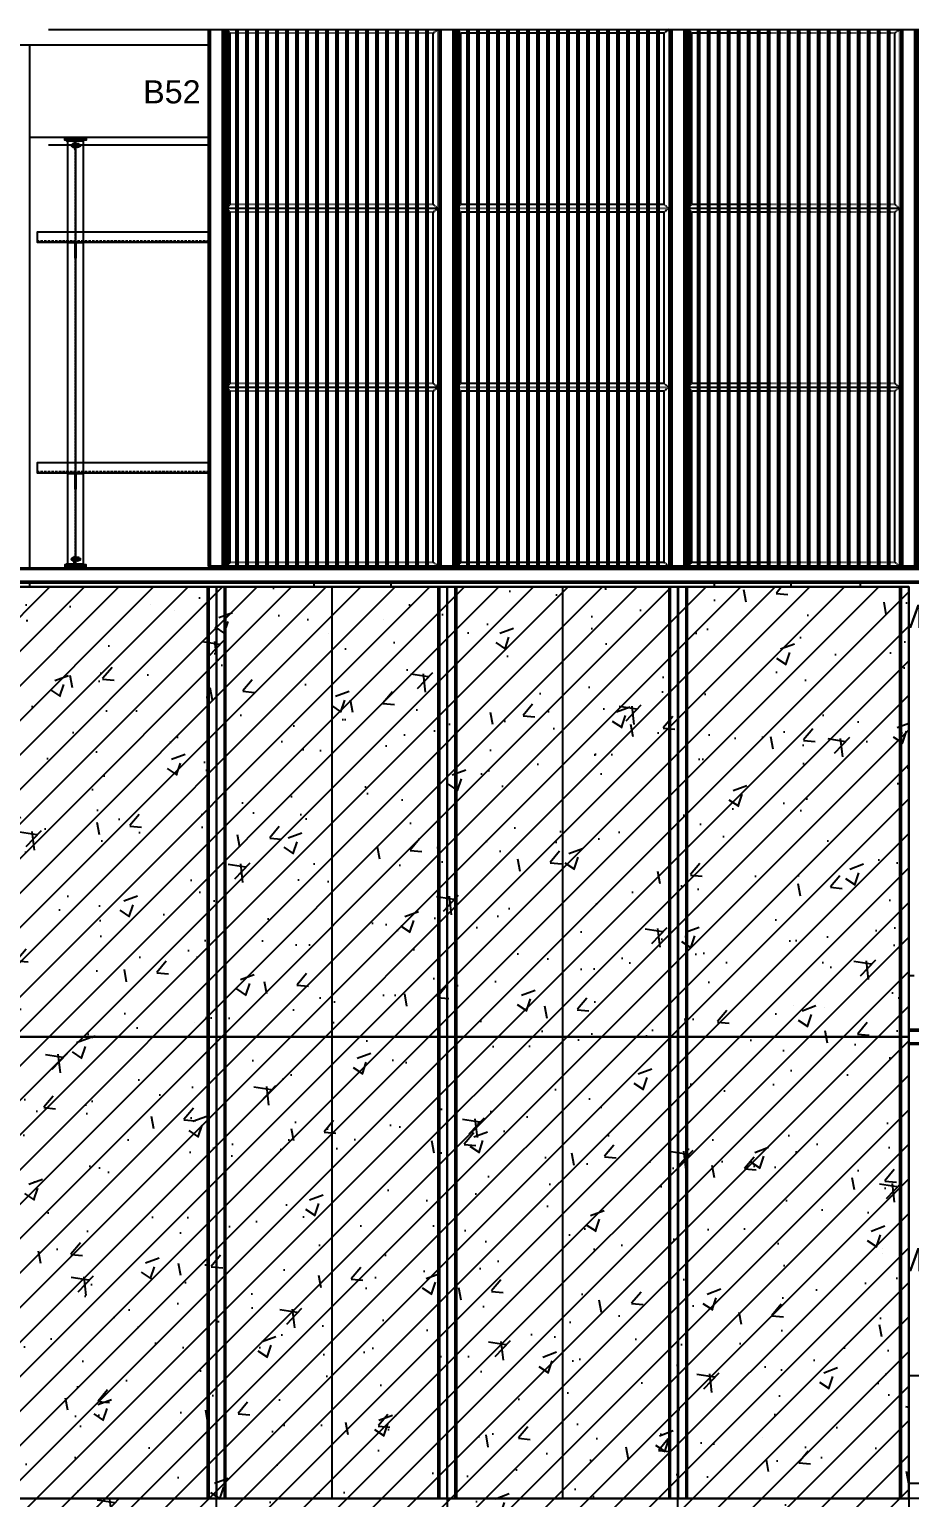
# Model space of a CAD drawing. Header units: millimetres. Extents: x -4391136 to -1798569, y -886572 to -291056.
# Drawn here: x -2124310 to -2118589, y -390535 to -380990 of the extents above; entities that cross this region are included whole.
import ezdxf
from ezdxf.enums import TextEntityAlignment as Align

# ---------------------------------------------------------------- set-up
doc = ezdxf.new("R2010")
doc.units = ezdxf.units.MM
doc.set_wipeout_variables(frame=1)
for name, pattern in [('ACM_Grid2', [9, 6, -1, 1, -1]), ('HIDDEN', [0.375, 0.25, -0.125]), ('HIDDEN2', [4.7625, 3.175, -1.5875]), ('TA_GL_005.00000', [13.75, 5, -1.25, 1.25, -1.25, 5]), ('TA_HL_001.00000', [6.5, 3.55, -2.95]), ('Xref-LOUVER-E1-E4$0$HIDDEN2', [4.7625, 3.175, -1.5875])]:
    doc.linetypes.add(name, pattern=pattern)
for name, color, linetype in [('000 - 0_SYM_DWG_GRIDLINE_MAIN_COLOR_251', 7, 'Continuous'), ('000 - CONCRETE_COL_HATCH_', 7, 'Continuous'), ('000 - CONCRETE_PRECAST_MAIN_COLOR_1', 7, 'Continuous'), ('000 - CONCRETE_PRECAST_WIPEOUT_', 7, 'Continuous'), ('010 - ASPG_EXTR_MAIN_COLOR_2', 7, 'Continuous'), ('010 - ASPG_EXTR_WIPEOUT_', 7, 'Continuous'), ('010 - ASPG_FRAMING_MAIN_COLOR_1', 7, 'Continuous'), ('010 - ASPG_FRAMING_MAIN_COLOR_2', 7, 'Continuous'), ('010 - ASPG_FRAMING_SUB_COLOR_2', 7, 'Continuous'), ('010 - ASPG_FRAMING_WIPEOUT_', 7, 'Continuous'), ('_[-125x65x6x8', 7, 'Continuous'), ('_PLATE-SC', 7, 'Continuous'), ('_PP-Dim', 7, 'Continuous'), ('_SC -100x100x6x8', 7, 'Continuous'), ('_SC-D1', 7, 'Continuous'), ('G-ANNO-HATCH-G251', 7, 'Continuous'), ('Xref-E1-E4$0$E2_Ent2-CRD$0$_Beam', 7, 'Continuous'), ('Xref-E1-E4$0$E2_Ent2-CRD$0$_Col', 7, 'Continuous'), ('Xref-E1-E4$0$E2_Ent2-CRD$0$_PPBS3', 7, 'Continuous'), ('Xref-LOUVER-E1-E4$0$_PRECAST', 7, 'Xref-LOUVER-E1-E4$0$HIDDEN2')]:
    doc.layers.add(name, color=color, linetype=linetype)
doc.layers.add('ACM_Line_Grid Line _Existing__Lw2_', color=7, linetype='ACM_Grid2', lineweight=9)
doc.styles.add('TA', font='', dxfattribs={"height": 4.5})
doc.styles.add('Xref-E1-E4$0$E2_Ent2-CRD$0$Arial', font='arial.ttf', dxfattribs={"height": 300})
doc.styles.get('TA').set_extended_font_data('Cordia New')

# ---------------------------------------------------------------- blocks, each defined once
blk = doc.blocks.new('_PL-01')
at = {"layer": 'G-ANNO-HATCH-G251'}
h = blk.add_hatch(dxfattribs=at)
h.set_pattern_fill('AR-CONC', scale=0.05)
h.set_pattern_definition([(50, (-178564.836, -85577.109), (9.10923345, -0.79695428), [0.9525, -10.4775]), (355, (-178564.836, -85577.109), (-1.76217107, 9.55284226), [0.762, -8.3820292]), (100.4514447, (-178564.077, -85577.176), (7.34706235, 8.7558876), [0.80950044, -8.90451223]), (46.1842, (-178564.836, -85574.569), (13.55395204, -2.1021164), [1.42875, -15.71625]), (96.6355576, (-178563.706, -85574.744), (11.8702067, 12.3713062), [1.2142512, -13.3567804]), (351.184151, (-178564.836, -85574.57), (11.8702067, 12.3713062), [1.1429984, -12.5729866]), (21, (-178563.566, -85575.204), (7.58071956, -5.1132599), [0.9525, -10.4775]), (326, (-178563.566, -85575.204), (3.0901014, 9.2093983), [0.762, -8.382]), (71.451445, (-178562.934, -85575.63), (10.67082096, 4.09613844), [0.80950044, -8.9044969]), (37.5, (-178564.8358, -85577.1093), (0.15443016, 4.227751944), [0, -8.2804, 0, -8.509, 0, -8.41375]), (7.5, (-178564.836, -85577.1093), (3.34098313, 5.00902874), [0, -4.8514, 0, -8.0899, 0, -3.20675]), (327.5, (-178567.668, -85577.1093), (6.77952976, -0.2864372), [0, -3.175, 0, -9.906, 0, -13.1445]), (317.5, (-178568.938, -85577.1093), (7.40645907, 1.27132455), [0, -4.1275, 0, -6.5786, 0, -9.3345])])
h.paths.add_polyline_path([(70, 0), (-70, 0), (-70, -10), (70, -10)])
h = blk.add_hatch(dxfattribs=at)
h.set_pattern_fill('ANSI32', scale=0.5, angle=90)
h.set_pattern_definition([(135, (-178371.5467, -85577.1093), (-3.36759605, -3.36759605), []), (135, (-178371.5467, -85574.8643), (-3.36759605, -3.36759605), [])])
h.paths.add_polyline_path([(70, -10), (-70, -10), (-70, -20), (70, -20)])
at = {"color": 7}
for points in [[(-70, 0), (70, 0), (70, -10), (-70, -10)], [(-70, -10), (70, -10), (70, -20), (-70, -20)]]:
    blk.add_lwpolyline(points, close=True, dxfattribs=at)
at = {"layer": 'ACM_Line_Grid Line _Existing__Lw2_', "color": 7, "lineweight": 20}
blk.add_line((0, 0), (0, -20), dxfattribs=at)
blk = doc.blocks.new('*U1299')
at = {"color": 7}
for p, q in [((-3, 2760.5), (-63, 2760.5)), ((-57.9, 2755.5), (-50, 2755.5)), ((-50, 5.5), (-50, 2755.5)), ((-50, 2755.5), (50, 2755.5)), ((-24.8, 2732.1), (-24.8, 2718.8)), ((-24.8, 2732.1), (-23.6, 2730.8)), ((-24.8, 2718.8), (-23.6, 2720.1)), ((-22.4, 2732.1), (-23.6, 2730.8)), ((-23.6, 2730.8), (-23.6, 2720.1)), ((-23.6, 2720.1), (-22.4, 2718.8)), ((-22.4, 2732.1), (-21.2, 2730.8)), ((-22.4, 2732.1), (-22.4, 2718.8)), ((-22.4, 2718.8), (-21.2, 2720.1)), ((-20, 2732.1), (-21.2, 2730.8)), ((-21.2, 2730.8), (-21.2, 2720.1)), ((-21.2, 2720.1), (-20, 2718.8)), ((-20, 2732.1), (-18.8, 2730.8)), ((-20, 2732.1), (-20, 2718.8)), ((-20, 2718.8), (-18.8, 2720.2)), ((-17.6, 2736.3), (-18.8, 2735.5)), ((-18.8, 2735.5), (-18.8, 2715.5)), ((-17.6, 2714.7), (-18.8, 2715.5)), ((-17.6, 2736.3), (-11, 2736.3)), ((-17.6, 2729.1), (-11, 2729.1)), ((-17.6, 2721.9), (-11, 2721.9)), ((-17.6, 2714.7), (-11, 2714.7)), ((-11, 2736.3), (-9.8, 2735.5)), ((-11, 2714.7), (-9.8, 2715.5)), ((-9.8, 2739), (-9.8, 2712)), ((-9.8, 2739), (-8, 2739)), ((-9.8, 2712), (-8, 2712)), ((-8, 2739), (-8, 2712)), ((-3, 2755.5), (-3, 2760.5)), ((4, 2712), (4, 2739)), ((5.8, 2739), (4, 2739)), ((5.8, 2712), (4, 2712)), ((5.8, 2712), (5.8, 2739)), ((7, 2736.3), (5.8, 2735.5)), ((7, 2714.7), (5.8, 2715.5)), ((13.6, 2736.3), (7, 2736.3)), ((13.6, 2729.1), (7, 2729.1)), ((13.6, 2721.9), (7, 2721.9)), ((13.6, 2714.7), (7, 2714.7)), ((13.6, 2736.3), (14.8, 2735.5)), ((13.6, 2714.7), (14.8, 2715.5)), ((14.8, 2715.5), (14.8, 2735.5)), ((22.6, 2736.3), (16, 2736.3)), ((22.6, 2729.1), (16, 2729.1)), ((22.6, 2721.9), (16, 2721.9)), ((22.6, 2714.7), (16, 2714.7)), ((22.6, 2736.3), (23.8, 2735.5)), ((22.6, 2714.7), (23.8, 2715.5)), ((23.8, 2715.5), (23.8, 2735.5)), ((25, 2732.1), (23.8, 2730.8)), ((25, 2718.8), (23.8, 2720.2)), ((26.2, 2730.8), (25, 2732.1)), ((25, 2718.8), (25, 2732.1)), ((25, 2718.8), (26.2, 2720.2)), ((27.4, 2732.1), (26.2, 2730.8)), ((26.2, 2720.2), (26.2, 2730.8)), ((27.4, 2718.8), (26.2, 2720.2)), ((28.6, 2730.8), (27.4, 2732.1)), ((27.4, 2718.8), (27.4, 2732.1)), ((27.4, 2718.8), (28.6, 2720.2)), ((29.8, 2732.1), (28.6, 2730.8)), ((28.6, 2730.8), (28.6, 2720.2)), ((29.8, 2718.8), (28.6, 2720.2)), ((29.8, 2718.8), (29.8, 2732.1)), ((50, 2755.5), (50, 5.5)), ((-3, 0.5), (-63, 0.5)), ((-57.9, 5.5), (-50, 5.5)), ((-50, 5.5), (50, 5.5)), ((-24.8, 28.8), (-24.8, 42.1)), ((-24.8, 42.1), (-23.6, 40.8)), ((-24.8, 28.8), (-23.6, 30.2)), ((-23.6, 40.8), (-22.4, 42.1)), ((-23.6, 30.2), (-23.6, 40.8)), ((-22.4, 28.8), (-23.6, 30.2)), ((-22.4, 42.1), (-21.2, 40.8)), ((-22.4, 28.8), (-22.4, 42.1)), ((-22.4, 28.8), (-21.2, 30.2)), ((-21.2, 40.8), (-20, 42.1)), ((-21.2, 30.2), (-21.2, 40.8)), ((-20, 28.8), (-21.2, 30.2)), ((-20, 42.1), (-18.8, 40.8)), ((-20, 28.8), (-20, 42.1)), ((-20, 28.8), (-18.8, 30.2)), ((-17.6, 46.3), (-18.8, 45.5)), ((-18.8, 25.5), (-18.8, 45.5)), ((-17.6, 24.7), (-18.8, 25.5)), ((-17.6, 46.3), (-11, 46.3)), ((-17.6, 39.1), (-11, 39.1)), ((-17.6, 31.9), (-11, 31.9)), ((-17.6, 24.7), (-11, 24.7)), ((-11, 46.3), (-9.8, 45.5)), ((-11, 24.7), (-9.8, 25.5)), ((-9.8, 22), (-9.8, 49)), ((-9.8, 49), (-8, 49)), ((-9.8, 22), (-8, 22)), ((-8, 22), (-8, 49)), ((-3, 5.5), (-3, 0.5)), ((4, 49), (4, 22)), ((5.8, 49), (4, 49)), ((5.8, 22), (4, 22)), ((5.8, 49), (5.8, 22)), ((7, 46.3), (5.8, 45.5)), ((7, 24.7), (5.8, 25.5)), ((13.6, 46.3), (7, 46.3)), ((13.6, 39.1), (7, 39.1)), ((13.6, 31.9), (7, 31.9)), ((13.6, 24.7), (7, 24.7)), ((13.6, 46.3), (14.8, 45.5)), ((13.6, 24.7), (14.8, 25.5)), ((14.8, 45.5), (14.8, 25.5)), ((22.6, 46.3), (16, 46.3)), ((22.6, 39.1), (16, 39.1)), ((22.6, 31.9), (16, 31.9)), ((22.6, 24.7), (16, 24.7)), ((22.6, 46.3), (23.8, 45.5)), ((22.6, 24.7), (23.8, 25.5)), ((23.8, 45.5), (23.8, 25.5)), ((25, 42.1), (23.8, 40.8)), ((25, 28.8), (23.8, 30.2)), ((25, 42.1), (26.2, 40.8)), ((25, 42.1), (25, 28.8)), ((26.2, 30.1), (25, 28.8)), ((27.4, 42.1), (26.2, 40.8)), ((26.2, 40.8), (26.2, 30.1)), ((27.4, 28.8), (26.2, 30.1)), ((27.4, 42.1), (28.6, 40.8)), ((27.4, 42.1), (27.4, 28.8)), ((28.6, 30.1), (27.4, 28.8)), ((29.8, 42.1), (28.6, 40.8)), ((28.6, 30.1), (28.6, 40.8)), ((29.8, 28.8), (28.6, 30.1)), ((29.8, 42.1), (29.8, 28.8))]:
    blk.add_line(p, q, dxfattribs=at)
at = {"color": 7, "linetype": 'HIDDEN'}
for p, q in [((-8, 2750.5), (-8, 2705.6)), ((-3, 2755.5), (-3, 5.5)), ((3, 5.5), (3, 2755.5)), ((-8, 10.5), (-8, 55.3))]:
    blk.add_line(p, q, dxfattribs=at)
at = {"color": 7}
for points in [[(-17.6, 2736.3, 0.325), (-17.6, 2729.1, 0.325), (-17.6, 2721.9, 0.325), (-17.6, 2714.7, 0.325)], [(-11, 2736.3, -0.325), (-11, 2729.1, -0.325), (-11, 2721.9, -0.325), (-11, 2714.7, -0.325)], [(7, 2714.7, -0.325), (7, 2721.9, -0.325), (7, 2729.1, -0.325), (7, 2736.3, -0.325)], [(13.6, 2714.7, 0.325), (13.6, 2721.9, 0.325), (13.6, 2729.1, 0.325), (13.6, 2736.3, 0.325)], [(22.6, 2714.7, 0.325), (22.6, 2721.9, 0.325), (22.6, 2729.1, 0.325), (22.6, 2736.3, 0.325)], [(-17.6, 24.7, -0.325), (-17.6, 31.9, -0.325), (-17.6, 39.1, -0.325), (-17.6, 46.3, -0.325)], [(-11, 24.7, 0.325), (-11, 31.9, 0.325), (-11, 39.1, 0.325), (-11, 46.3, 0.325)], [(7, 46.3, 0.325), (7, 39.1, 0.325), (7, 31.9, 0.325), (7, 24.7, 0.325)], [(13.6, 46.3, -0.325), (13.6, 39.1, -0.325), (13.6, 31.9, -0.325), (13.6, 24.7, -0.325)], [(22.6, 46.3, -0.325), (22.6, 39.1, -0.325), (22.6, 31.9, -0.325), (22.6, 24.7, -0.325)]]:
    blk.add_lwpolyline(points, format="xyb", dxfattribs=at)
for points in [[(16, 2736.3, 0.325), (16, 2729.1, 0.325), (16, 2721.9, 0.325), (16, 2714.7), (14.8, 2715.5), (14.8, 2735.5)], [(16, 24.7, -0.325), (16, 31.9, -0.325), (16, 39.1, -0.325), (16, 46.3), (14.8, 45.5), (14.8, 25.5)]]:
    blk.add_lwpolyline(points, format="xyb", close=True, dxfattribs=at)
for centre, radius, start, end in [((-57.2, 2761.4), 5.91, 188.47924, 263.15021), ((-18.3, 2725.5), 9.29, 134.32225, 225.67775), ((71.5, 2721.4), 47.7, 178.49035, 181.50965), ((23.3, 2725.5), 9.29, 314.32225, 45.67775), ((-57.2, -0.4), 5.91, 96.84979, 171.52076), ((-18.3, 35.5), 9.29, 134.32225, 225.67775), ((71.5, 39.5), 47.7, 178.49035, 181.50965), ((23.3, 35.5), 9.29, 314.32225, 45.67775)]:
    blk.add_arc(centre, radius, start, end, dxfattribs=at)
at = {"color": 7, "linetype": 'HIDDEN'}
for centre, radius, start, end in [((-13, 2750.5), 5, 0, 90), ((-2.1, 2706.3), 5.91, 186.84979, 261.52076), ((-13, 10.5), 5, 270, 0), ((-2.1, 54.6), 5.91, 98.47924, 173.15021)]:
    blk.add_arc(centre, radius, start, end, dxfattribs=at)
at = {"layer": 'Defpoints', "color": 7}
blk.add_line((0, 2760.5), (0, 0.5), dxfattribs=at)
blk = doc.blocks.new('*U1305')
at = {"color": 7, "linetype": 'HIDDEN2', "ltscale": 0.5}
blk.add_line((425.7, -26.5), (-1324.3, -26.5), dxfattribs=at)
at = {"color": 7}
blk.add_lwpolyline([(425.7, 32.5), (-1324.3, 32.5), (-1324.3, -32.5), (425.7, -32.5)], close=True, dxfattribs=at)
blk = doc.blocks.new('*U1306')
at = {"color": 7, "linetype": 'HIDDEN2', "ltscale": 0.5}
blk.add_line((-774.3, -26.5), (-7744.3, -26.5), dxfattribs=at)
at = {"color": 7}
blk.add_lwpolyline([(-774.3, 32.5), (-7744.3, 32.5), (-7744.3, -32.5), (-774.3, -32.5)], close=True, dxfattribs=at)
blk = doc.blocks.new('_SC-D1')
at = {"color": 7}
blk.add_line((3, -36), (-3, -36), dxfattribs=at)
for points in [[(-50, 0), (50, 0), (50, -6), (-50, -6)], [(-3, -6), (3, -6), (3, -106), (-3, -106)]]:
    blk.add_lwpolyline(points, close=True, dxfattribs=at)
blk = doc.blocks.new('W-1-PP17-ENT2_REV00_20260527-020919_ELEVATION_2_ST')
at = {"layer": 'Xref-E1-E4$0$E2_Ent2-CRD$0$_Beam', "color": 7}
for p, q in [((-10750, 114740), (-10150, 114740)), ((-10150, 114740), (-8300, 114740)), ((-10150, 114740), (-8300, 114740)), ((-8300, 114740), (-7800, 114740)), ((-7800, 114740), (-730, 114740)), ((-10150, 114140), (-8300, 114140)), ((-7800, 114140), (-730, 114140)), ((-10150, 111340), (-8300, 111340)), ((-7800, 111340), (-5700, 111340)), ((-5200, 111340), (-4750, 111340)), ((-10150, 110740), (-8300, 110740)), ((-7800, 110640), (-5700, 110640)), ((-5200, 110640), (-4750, 110640))]:
    blk.add_line(p, q, dxfattribs=at)
at = {"layer": 'Xref-E1-E4$0$E2_Ent2-CRD$0$_Beam', "color": 7, "lineweight": -3}
for p, q in [((-7800, 114740), (-742.7, 114740)), ((-10150, 108690), (-8300, 108690)), ((-10150, 108090), (-8300, 108090)), ((-10150, 106090), (-8300, 106090)), ((-7800, 106090), (-5700, 106090)), ((-5200, 106090), (470, 106090))]:
    blk.add_line(p, q, dxfattribs=at)
for points in [[(-7800, 108690), (-5700, 108690)], [(-5700, 108090), (-7800, 108090), (-7800, 108690)], [(-5200, 108690), (-4750, 108690)], [(-4750, 108090), (-5200, 108090)]]:
    blk.add_lwpolyline(points, dxfattribs=at)
at = {"layer": 'Xref-E1-E4$0$E2_Ent2-CRD$0$_Col', "color": 7}
for points in [[(-10150, 114740), (-10150, 102190), (-10750, 102190), (-10750, 114740)], [(-7800, 114740), (-7800, 102190), (-8300, 102190), (-8300, 114740)]]:
    blk.add_lwpolyline(points, dxfattribs=at)
for points in [[(-5700, 102190), (-5200, 102190), (-5200, 111340), (-5700, 111340)], [(-4750, 106090), (-4150, 106090), (-4150, 111340), (-4750, 111340)]]:
    blk.add_lwpolyline(points, close=True, dxfattribs=at)
at = {"layer": 'Xref-E1-E4$0$E2_Ent2-CRD$0$_PPBS3', "color": 7, "lineweight": -3}
for p, q in [((-10150, 105390), (-8300, 105390)), ((-7800, 105390), (-5700, 105390)), ((-5200, 105390), (470, 105390))]:
    blk.add_line(p, q, dxfattribs=at)
at = {"layer": 'Xref-LOUVER-E1-E4$0$_PRECAST', "color": 7}
for p, q in [((-8935, 111215), (-8935, 102290)), ((-7435, 111215), (-7435, 102290)), ((-4435, 111215), (-4435, 102290)), ((-4435, 108290), (-10435, 108290))]:
    blk.add_line(p, q, dxfattribs=at)
for points in [[(-10435, 111215), (-4435, 111215)], [(1169, 102290), (-5935, 102290), (-5935, 111215)]]:
    blk.add_lwpolyline(points, dxfattribs=at)
at = {"layer": '_[-125x65x6x8', "color": 7}
for name, p in [('*U1305', (-8775.7, 113490)), ('*U1306', (-5.7, 113490)), ('*U1305', (-8775.7, 111990)), ('*U1306', (-5.7, 111990))]:
    blk.add_blockref(name, p, dxfattribs=at)
at = {"layer": '_PLATE-SC', "color": 7}
for p in [(-9850, 114140), (-8600, 114140), (-7500, 114140), (-5300, 114140)]:
    blk.add_blockref('_PL-01', p, dxfattribs=at)
at = {"layer": '_PLATE-SC', "color": 7, "xscale": -1, "rotation": 180}
for p in [(-9850, 111340), (-8600, 111340), (-7500, 111340), (-5300, 111340)]:
    blk.add_blockref('_PL-01', p, dxfattribs=at)
at = {"layer": '_SC -100x100x6x8', "color": 7}
for p in [(-9850, 111359.5), (-8600, 111359.5), (-7500, 111359.5), (-5300, 111359.5)]:
    blk.add_blockref('*U1299', p, dxfattribs=at)
at = {"layer": '_SC-D1', "color": 7}
for p in [(-9850, 113457.5), (-8600, 113457.5), (-7500, 113457.5), (-5300, 113457.5), (-9850, 111957.5), (-8600, 111957.5), (-7500, 111957.5), (-5300, 111957.5)]:
    blk.add_blockref('_SC-D1', p, dxfattribs=at)
at = {"layer": 'Defpoints', "color": 7, "lineweight": -3, "style": 'Xref-E1-E4$0$E2_Ent2-CRD$0$Arial'}
for s, p in [('B52', (-9223.9, 114433.9)), ('B52', (-9223.9, 111022.2)), ('C52', (-8031.4, 110974.8)), ('B53', (-6809.7, 111022.2)), ('C52', (-5442.8, 110974.8)), ('PPMS2', (-4436.5, 111024.1)), ('3B19', (-9246.6, 108435.7)), ('3B19', (-6867.6, 108435.7)), ('3B20', (-4955.6, 108435.7)), ('PPMS2', (-4436.5, 106841.9)), ('2B27', (-9273.4, 105746.1)), ('C52', (-8031.4, 105741.1)), ('2B27', (-6830.8, 105746.1)), ('C52', (-5442.8, 105741.1))]:
    blk.add_text(s, height=150, dxfattribs=at).set_placement(p, align=Align.MIDDLE_CENTER)
blk = doc.blocks.new('*U2335')
at = {"layer": '000 - 0_SYM_DWG_GRIDLINE_MAIN_COLOR_251', "color": 7, "linetype": 'ByBlock', "ltscale": 5}
blk.add_line((20, 0), (-573.796, 0), dxfattribs=at)
at = {"color": 7, "style": 'TA', "flags": 1}
blk.add_attdef('LOCATION', (6, -6), '', height=4.5, rotation=270, dxfattribs=at)
blk = doc.blocks.new('W-1-PP17-ENT2_REV00_20260527-020919_ELEVATION_2_DIMS')
at = {"layer": '000 - 0_SYM_DWG_GRIDLINE_MAIN_COLOR_251', "color": 7, "linetype": 'TA_GL_005.00000', "xscale": 50, "yscale": 50, "zscale": 50, "rotation": 180}
for p in [(-26525, 114840), (-26525, 114740), (-26525, 114090), (-26525, 111340), (-26525, 108690), (-26525, 106090)]:
    blk.add_blockref('*U2335', p, dxfattribs=at)
blk = doc.blocks.new('W-1-PP17-ENT2_REV00_20260527-020919_ELEVATION_2_PRECAST')
at = {"color": 7}
blk.add_wipeout([(8840, -3000), (23444, -3000), (23444, 0), (17840, 0), (17840, 5925), (11840, 5925), (11840, 0), (8840, 0)], dxfattribs=at).dxf.layer = '000 - CONCRETE_PRECAST_WIPEOUT_'
at = {"layer": '000 - CONCRETE_COL_HATCH_'}
h = blk.add_hatch(dxfattribs=at)
h.set_pattern_fill('ANSI31')
h.set_pattern_definition([(45, (-112882316.63, -18304642.85), (-112.25320151, 112.25320151), [])])
h.paths.add_polyline_path([(8840, -3000), (23444, -3000), (23444, 0), (17840, 0), (17840, 5925), (11840, 5925), (11840, 0), (8840, 0)])
h = blk.add_hatch(dxfattribs=at)
h.set_pattern_fill('AR-CONC', scale=0.1)
h.set_pattern_definition([(50, (-112882316.6, -18304642.85), (910.923345, -79.6954277), [95.25, -1047.75]), (355, (-112882316.6, -18304642.85), (-176.217107, 955.284226), [76.2, -838.202921]), (100.4514447, (-112882240.7, -18304649.5), (734.7062355, 875.5887596), [80.950044, -890.451223]), (46.1842, (-112882316.6, -18304388.9), (1355.395204, -210.21164), [142.875, -1571.625]), (96.6355576, (-112882203.7, -18304406.4), (1187.02067, 1237.130623), [121.425116, -1335.67804]), (351.1841512, (-112882316.6, -18304388.9), (1187.02067, 1237.130623), [114.299835, -1257.29866]), (21, (-112882189.6, -18304452.35), (758.0719563, -511.325991), [95.25, -1047.75]), (326, (-112882189.6, -18304452.35), (309.010142, 920.9398306), [76.2, -838.2]), (71.451445, (-112882126.5, -18304495), (1067.0820964, 409.6138444), [80.950044, -890.449688]), (37.5, (-112882316.63, -18304642.85), (15.44301625, 422.7751944), [0, -828.04, 0, -850.9, 0, -841.375]), (7.5, (-112882316.63, -18304642.85), (334.0983126, 500.9028741), [0, -485.14, 0, -808.99, 0, -320.675]), (327.5, (-112882599.84, -18304642.85), (677.9529758, -28.64372), [0, -317.5, 0, -990.6, 0, -1314.45]), (317.5, (-112882726.84, -18304642.85), (740.645907, 127.1324552), [0, -412.75, 0, -657.86, 0, -933.45])])
h.paths.add_polyline_path([(8840, -3000), (23444, -3000), (23444, 0), (17840, 0), (17840, 5925), (11840, 5925), (11840, 0), (8840, 0)])
at = {"layer": '000 - CONCRETE_PRECAST_MAIN_COLOR_1', "color": 7}
for p, q in [((13340, 5925), (13340, -3000)), ((14840, 5925), (14840, -3000)), ((16340, -3000), (16340, 5925)), ((17840, 5925), (17840, -3000)), ((17840, 3000), (11840, 3000))]:
    blk.add_line(p, q, dxfattribs=at)
blk.add_lwpolyline([(8840, -3000), (23444, -3000), (23444, 0), (17840, 0), (17840, 5925), (11840, 5925), (11840, 0), (8840, 0), (8840, -3000)], close=True, dxfattribs=at)
blk = doc.blocks.new('*U2044')
at = {"color": 7}
blk.add_wipeout([(50, 0), (1450, 0), (1450, 3490), (50, 3490)], dxfattribs=at).dxf.layer = '010 - ASPG_EXTR_WIPEOUT_'
at = {"layer": '010 - ASPG_EXTR_MAIN_COLOR_2', "color": 7}
for points in [[(125, 0), (135.2, 0), (135.2, 3490), (125, 3490)], [(190, 0), (200.2, 0), (200.2, 3490), (190, 3490)], [(255, 0), (265.2, 0), (265.2, 3490), (255, 3490)], [(320, 0), (330.2, 0), (330.2, 3490), (320, 3490)], [(385, 0), (395.2, 0), (395.2, 3490), (385, 3490)], [(450, 0), (460.2, 0), (460.2, 3490), (450, 3490)], [(515, 0), (525.2, 0), (525.2, 3490), (515, 3490)], [(580, 0), (590.2, 0), (590.2, 3490), (580, 3490)], [(645, 0), (655.2, 0), (655.2, 3490), (645, 3490)], [(710, 0), (720.2, 0), (720.2, 3490), (710, 3490)], [(775, 0), (785.2, 0), (785.2, 3490), (775, 3490)], [(840, 0), (850.2, 0), (850.2, 3490), (840, 3490)], [(905, 0), (915.2, 0), (915.2, 3490), (905, 3490)], [(970, 0), (980.2, 0), (980.2, 3490), (970, 3490)], [(1035, 0), (1045.2, 0), (1045.2, 3490), (1035, 3490)], [(1100, 0), (1110.2, 0), (1110.2, 3490), (1100, 3490)], [(1165, 0), (1175.2, 0), (1175.2, 3490), (1165, 3490)], [(1230, 0), (1240.2, 0), (1240.2, 3490), (1230, 3490)], [(1295, 0), (1305.2, 0), (1305.2, 3490), (1295, 3490)], [(1360, 0), (1370.2, 0), (1370.2, 3490), (1360, 3490)]]:
    blk.add_lwpolyline(points, close=True, dxfattribs=at)
at = {"layer": '010 - ASPG_FRAMING_SUB_COLOR_2', "color": 7}
blk.add_lwpolyline([(50, 0), (1450, 0), (1450, 3490), (50, 3490)], close=True, dxfattribs=at)
at = {"color": 7}
for points in [[(-50, 0), (50, 0), (50, 3490), (-50, 3490)], [(1450, 0), (1550, 0), (1550, 3490), (1450, 3490)]]:
    blk.add_wipeout(points, dxfattribs=at).dxf.layer = '010 - ASPG_EXTR_WIPEOUT_'
at = {"layer": '010 - ASPG_EXTR_MAIN_COLOR_2', "color": 7}
blk.add_lwpolyline([(1425, 0), (1435.2, 0), (1435.2, 3490), (1425, 3490)], close=True, dxfattribs=at)
at = {"layer": '010 - ASPG_FRAMING_MAIN_COLOR_1', "color": 7}
for points in [[(-50, 0), (-40, 0), (-40, 3490), (-50, 3490)], [(40, 0), (50, 0), (50, 3490), (40, 3490)], [(1450, 0), (1460, 0), (1460, 3490), (1450, 3490)], [(1540, 0), (1550, 0), (1550, 3490), (1540, 3490)]]:
    blk.add_lwpolyline(points, close=True, dxfattribs=at)
at = {"layer": '010 - ASPG_FRAMING_SUB_COLOR_2', "color": 7}
for points in [[(-50, 0), (50, 0), (50, 3490), (-50, 3490)], [(1450, 0), (1550, 0), (1550, 3490), (1450, 3490)]]:
    blk.add_lwpolyline(points, close=True, dxfattribs=at)
blk = doc.blocks.new('*U2071')
at = {"color": 7}
blk.add_wipeout([(0, -40), (5518.5, -40), (5518.5, 40), (0, 40)], dxfattribs=at).dxf.layer = '010 - ASPG_FRAMING_WIPEOUT_'
at = {"layer": '010 - ASPG_FRAMING_MAIN_COLOR_2', "color": 7}
blk.add_lwpolyline([(0, -40), (5518.5, -40), (5518.5, 40), (0, 40)], close=True, dxfattribs=at)
at = {"color": 7}
for points in [[(0, 40), (5593.5, 40), (5593.5, 50), (0, 50)], [(0, -50), (5593.5, -50), (5593.5, -40), (0, -40)]]:
    blk.add_wipeout(points, dxfattribs=at).dxf.layer = '010 - ASPG_FRAMING_WIPEOUT_'
at = {"layer": '010 - ASPG_FRAMING_MAIN_COLOR_1', "color": 7}
for points in [[(0, 40), (5593.5, 40), (5593.5, 50), (0, 50)], [(0, -50), (5593.5, -50), (5593.5, -40), (0, -40)]]:
    blk.add_lwpolyline(points, close=True, dxfattribs=at)
blk = doc.blocks.new('*U2072')
at = {"color": 7}
blk.add_wipeout([(0, -40), (20933, -40), (20933, 40), (0, 40)], dxfattribs=at).dxf.layer = '010 - ASPG_FRAMING_WIPEOUT_'
at = {"layer": '010 - ASPG_FRAMING_MAIN_COLOR_2', "color": 7}
blk.add_lwpolyline([(0, -40), (20933, -40), (20933, 40), (0, 40)], close=True, dxfattribs=at)
at = {"color": 7}
for points in [[(-75, 40), (21008, 40), (21008, 50), (-75, 50)], [(-75, -50), (21008, -50), (21008, -40), (-75, -40)]]:
    blk.add_wipeout(points, dxfattribs=at).dxf.layer = '010 - ASPG_FRAMING_WIPEOUT_'
at = {"layer": '010 - ASPG_FRAMING_MAIN_COLOR_1', "color": 7}
for points in [[(-75, 40), (21008, 40), (21008, 50), (-75, 50)], [(-75, -50), (21008, -50), (21008, -40), (-75, -40)]]:
    blk.add_lwpolyline(points, close=True, dxfattribs=at)
blk = doc.blocks.new('*U2376')
at = {"layer": '010 - ASPG_FRAMING_MAIN_COLOR_1', "color": 7, "linetype": 'ByBlock'}
for points in [[(0, 0), (0, 1380), (25, 1350), (25, 30), (0, 0)], [(1163.3, 1380), (0, 1380), (25, 1350), (1138.3, 1350)], [(1163.3, 0), (1163.3, 1380), (1138.3, 1350), (1138.3, 30), (1163.3, 0)], [(25, 30), (1138.3, 30), (1163.3, 0), (0, 0), (25, 30)]]:
    blk.add_lwpolyline(points, close=True, dxfattribs=at)
blk = doc.blocks.new('DPA_Curved type A - Curved Type A-31239846-ENTRANCE 2 - ENLARGE ELEVATION 2')
at = {"layer": '000 - CONCRETE_PRECAST_MAIN_COLOR_1', "color": 7}
for p, q in [((-507083.4, 108290), (-507033.4, 108290)), ((-505583.4, 108290), (-507083.4, 108290)), ((-507083.4, 105290), (-507083.4, 108290)), ((-507083.4, 108290), (-507083.4, 105290)), ((-507033.4, 108290), (-507023.4, 108290)), ((-507033.4, 108290), (-507033.4, 105290)), ((-507033.4, 108290), (-507033.4, 105290)), ((-507023.4, 108290), (-505643.4, 108290)), ((-507023.4, 108290), (-507023.4, 105290)), ((-505643.4, 108290), (-505633.4, 108290)), ((-505643.4, 108290), (-505643.4, 105290)), ((-505633.4, 108290), (-505583.4, 108290)), ((-505633.4, 108290), (-505633.4, 105290)), ((-505633.4, 108290), (-505633.4, 105290)), ((-505583.4, 108290), (-505583.4, 105290)), ((-505583.4, 108290), (-505583.4, 105290)), ((-507083.4, 105290), (-505583.4, 105290)), ((-507033.4, 105290), (-507083.4, 105290)), ((-507023.4, 105290), (-507033.4, 105290)), ((-505643.4, 105290), (-507023.4, 105290)), ((-505633.4, 105290), (-505643.4, 105290)), ((-505583.4, 105290), (-505633.4, 105290))]:
    blk.add_line(p, q, dxfattribs=at)
blk = doc.blocks.new('DPA_Curved type B - Curved Type B-31237759-ENTRANCE 2 - ENLARGE ELEVATION 2')
at = {"layer": '000 - CONCRETE_PRECAST_MAIN_COLOR_1', "color": 7}
for p, q in [((-504083.4, 108290), (-505583.4, 108290)), ((-505583.4, 108290), (-505533.4, 108290)), ((-505583.4, 105290), (-505583.4, 108290)), ((-505583.4, 108290), (-505583.4, 105290)), ((-505533.4, 108290), (-505523.4, 108290)), ((-505533.4, 108290), (-505533.4, 105290)), ((-505533.4, 108290), (-505533.4, 105290)), ((-505523.4, 108290), (-504833.4, 108290)), ((-505523.4, 108290), (-505523.4, 105290)), ((-504833.4, 108290), (-504143.4, 108290)), ((-504833.4, 108290), (-504833.4, 105290)), ((-504143.4, 108290), (-504133.4, 108290)), ((-504143.4, 108290), (-504143.4, 105290)), ((-504133.4, 108290), (-504083.4, 108290)), ((-504133.4, 108290), (-504133.4, 105290)), ((-504133.4, 108290), (-504133.4, 105290)), ((-504083.4, 105290), (-504083.4, 108290)), ((-504083.4, 108290), (-504083.4, 105290)), ((-505533.4, 105290), (-505583.4, 105290)), ((-505583.4, 105290), (-504083.4, 105290)), ((-505523.4, 105290), (-505533.4, 105290)), ((-504833.4, 105290), (-505523.4, 105290)), ((-504143.4, 105290), (-504833.4, 105290)), ((-504133.4, 105290), (-504143.4, 105290)), ((-504083.4, 105290), (-504133.4, 105290))]:
    blk.add_line(p, q, dxfattribs=at)
blk = doc.blocks.new('DPA_Curved type A - Curved Type A-V15-ENTRANCE 2 - ENLARGE ELEVATION 2')
at = {"layer": '000 - CONCRETE_PRECAST_MAIN_COLOR_1', "color": 7}
for p, q in [((-502583.4, 108290), (-502533.4, 108290)), ((-501143.4, 108290), (-502583.4, 108290)), ((-502583.4, 105290), (-502583.4, 108290)), ((-502583.4, 108290), (-502583.4, 105290)), ((-502533.4, 108290), (-502523.4, 108290)), ((-502533.4, 108290), (-502533.4, 105290)), ((-502533.4, 108290), (-502533.4, 105290)), ((-502523.4, 108290), (-501143.4, 108290)), ((-502523.4, 108290), (-502523.4, 105290)), ((-501143.4, 108290), (-501133.4, 108290)), ((-501083.4, 108290), (-501143.4, 108290)), ((-501143.4, 108290), (-501143.4, 105290)), ((-501133.4, 108290), (-501083.4, 108290)), ((-501133.4, 108290), (-501133.4, 105290)), ((-501133.4, 108290), (-501133.4, 105290)), ((-501083.4, 108290), (-501083.4, 105290)), ((-501083.4, 108290), (-501083.4, 105290)), ((-502583.4, 105290), (-501083.4, 105290)), ((-502533.4, 105290), (-502583.4, 105290)), ((-502523.4, 105290), (-502533.4, 105290)), ((-501143.4, 105290), (-502523.4, 105290)), ((-501133.4, 105290), (-501143.4, 105290)), ((-501083.4, 105290), (-501133.4, 105290))]:
    blk.add_line(p, q, dxfattribs=at)
blk = doc.blocks.new('DPA_Curved type A - Curved Type A-31239847-ENTRANCE 2 - ENLARGE ELEVATION 2')
at = {"layer": '000 - CONCRETE_PRECAST_MAIN_COLOR_1', "color": 7}
for p, q in [((-507083.4, 111215), (-507033.4, 111215)), ((-507083.4, 108290), (-507083.4, 111215)), ((-507033.4, 111215), (-507023.4, 111215)), ((-507033.4, 111215), (-507033.4, 108290)), ((-507033.4, 111215), (-507033.4, 108290)), ((-507023.4, 111215), (-505643.4, 111215)), ((-507023.4, 111215), (-507023.4, 108290)), ((-505643.4, 111215), (-505633.4, 111215)), ((-505643.4, 111215), (-505643.4, 108290)), ((-505633.4, 111215), (-505583.4, 111215)), ((-505633.4, 111215), (-505633.4, 108290)), ((-505633.4, 111215), (-505633.4, 108290)), ((-505583.4, 111215), (-505583.4, 108290)), ((-507083.4, 111090), (-507083.4, 108690)), ((-505583.4, 111090), (-505583.4, 108290)), ((-507083.4, 108440), (-507083.4, 108290)), ((-507083.4, 108290), (-505583.4, 108290)), ((-507033.4, 108290), (-507083.4, 108290)), ((-507023.4, 108290), (-507033.4, 108290)), ((-505643.4, 108290), (-507023.4, 108290)), ((-505633.4, 108290), (-505643.4, 108290)), ((-505583.4, 108290), (-505633.4, 108290))]:
    blk.add_line(p, q, dxfattribs=at)
blk = doc.blocks.new('DPA_Curved type B - Curved Type B-31237761-ENTRANCE 2 - ENLARGE ELEVATION 2')
at = {"layer": '000 - CONCRETE_PRECAST_MAIN_COLOR_1', "color": 7}
for p, q in [((-505583.4, 111215), (-505533.4, 111215)), ((-505583.4, 108290), (-505583.4, 111215)), ((-505533.4, 111215), (-505523.4, 111215)), ((-505533.4, 111215), (-505533.4, 108290)), ((-505533.4, 111215), (-505533.4, 108290)), ((-505523.4, 111215), (-504833.4, 111215)), ((-505523.4, 111215), (-505523.4, 108290)), ((-504833.4, 111215), (-504143.4, 111215)), ((-504833.4, 111215), (-504833.4, 108290)), ((-504143.4, 111215), (-504133.4, 111215)), ((-504143.4, 111215), (-504143.4, 108290)), ((-504133.4, 111215), (-504083.4, 111215)), ((-504133.4, 111215), (-504133.4, 108290)), ((-504133.4, 111215), (-504133.4, 108290)), ((-504083.4, 111215), (-504083.4, 108290)), ((-505583.4, 111090), (-505583.4, 108290)), ((-504083.4, 108290), (-504083.4, 111090)), ((-505533.4, 108290), (-505583.4, 108290)), ((-505583.4, 108290), (-504083.4, 108290)), ((-505523.4, 108290), (-505533.4, 108290)), ((-504833.4, 108290), (-505523.4, 108290)), ((-504143.4, 108290), (-504833.4, 108290)), ((-504133.4, 108290), (-504143.4, 108290)), ((-504083.4, 108290), (-504133.4, 108290))]:
    blk.add_line(p, q, dxfattribs=at)
blk = doc.blocks.new('DPA_Curved type A - Curved Type A-V16-ENTRANCE 2 - ENLARGE ELEVATION 2')
at = {"layer": '000 - CONCRETE_PRECAST_MAIN_COLOR_1', "color": 7}
for p, q in [((-502583.4, 111215), (-502533.4, 111215)), ((-502583.4, 108290), (-502583.4, 111215)), ((-502533.4, 111215), (-502523.4, 111215)), ((-502533.4, 111215), (-502533.4, 108290)), ((-502533.4, 111215), (-502533.4, 108290)), ((-502523.4, 111215), (-501143.4, 111215)), ((-502523.4, 111215), (-502523.4, 108290)), ((-501143.4, 111215), (-501133.4, 111215)), ((-501143.4, 111215), (-501143.4, 108290)), ((-501133.4, 111215), (-501083.4, 111215)), ((-501133.4, 111215), (-501133.4, 108290)), ((-501133.4, 111215), (-501133.4, 108290)), ((-501083.4, 111215), (-501083.4, 108290)), ((-502583.4, 111090), (-502583.4, 108290)), ((-501083.4, 111090), (-501083.4, 108290)), ((-502583.4, 108290), (-501143.4, 108290)), ((-502533.4, 108290), (-502583.4, 108290)), ((-502523.4, 108290), (-502533.4, 108290)), ((-501143.4, 108290), (-502523.4, 108290)), ((-501143.4, 108290), (-501083.4, 108290)), ((-501133.4, 108290), (-501143.4, 108290)), ((-501083.4, 108290), (-501133.4, 108290))]:
    blk.add_line(p, q, dxfattribs=at)
blk = doc.blocks.new('DPA_Curved type B - Curved Type B-V88-ENTRANCE 2 - ENLARGE ELEVATION 2')
at = {"layer": '000 - CONCRETE_PRECAST_MAIN_COLOR_1', "color": 7}
for p, q in [((-502583.4, 108290), (-504083.4, 108290)), ((-504083.4, 108290), (-504033.4, 108290)), ((-504083.4, 105290), (-504083.4, 108290)), ((-504083.4, 108290), (-504083.4, 105290)), ((-504033.4, 108290), (-504023.4, 108290)), ((-504033.4, 108290), (-504033.4, 105290)), ((-504033.4, 108290), (-504033.4, 105290)), ((-504023.4, 108290), (-503333.4, 108290)), ((-504023.4, 108290), (-504023.4, 105290)), ((-503333.4, 108290), (-502643.4, 108290)), ((-503333.4, 108290), (-503333.4, 105290)), ((-502643.4, 108290), (-502633.4, 108290)), ((-502643.4, 108290), (-502643.4, 105290)), ((-502633.4, 108290), (-502583.4, 108290)), ((-502633.4, 108290), (-502633.4, 105290)), ((-502633.4, 108290), (-502633.4, 105290)), ((-502583.4, 105290), (-502583.4, 108290)), ((-502583.4, 108290), (-502583.4, 105290)), ((-504033.4, 105290), (-504083.4, 105290)), ((-504083.4, 105290), (-502583.4, 105290)), ((-504023.4, 105290), (-504033.4, 105290)), ((-503333.4, 105290), (-504023.4, 105290)), ((-502643.4, 105290), (-503333.4, 105290)), ((-502633.4, 105290), (-502643.4, 105290)), ((-502583.4, 105290), (-502633.4, 105290))]:
    blk.add_line(p, q, dxfattribs=at)
blk = doc.blocks.new('A$C3de08056')
at = {"layer": '000 - CONCRETE_PRECAST_MAIN_COLOR_1', "color": 7}
for name, p in [('DPA_Curved type A - Curved Type A-31239847-ENTRANCE 2 - ENLARGE ELEVATION 2', (490474, -106190)), ('DPA_Curved type B - Curved Type B-31237761-ENTRANCE 2 - ENLARGE ELEVATION 2', (490474, -106190)), ('DPA_Curved type B - Curved Type B-31237761-ENTRANCE 2 - ENLARGE ELEVATION 2', (491974, -106190)), ('DPA_Curved type A - Curved Type A-V16-ENTRANCE 2 - ENLARGE ELEVATION 2', (490474, -106190)), ('DPA_Curved type A - Curved Type A-31239846-ENTRANCE 2 - ENLARGE ELEVATION 2', (490474, -106190)), ('DPA_Curved type B - Curved Type B-31237759-ENTRANCE 2 - ENLARGE ELEVATION 2', (490474, -106190)), ('DPA_Curved type B - Curved Type B-V88-ENTRANCE 2 - ENLARGE ELEVATION 2', (490474, -106190)), ('DPA_Curved type A - Curved Type A-V15-ENTRANCE 2 - ENLARGE ELEVATION 2', (490474, -106190))]:
    blk.add_blockref(name, p, dxfattribs=at)
blk = doc.blocks.new('W-1-PP17-ENT2_REV00_20260527-020919_ELEVATION_2_EX')
at = {"color": 7}
blk.add_blockref('A$C3de08056', (6174.9, 106190), dxfattribs=at)

msp = doc.modelspace()

# ---------------------------------------------------------------- block references
at = {"color": 7}
msp.add_blockref('W-1-PP17-ENT2_REV00_20260527-020919_ELEVATION_2_DIMS', (-2114159.8, -495830.4), dxfattribs=at)
at = {"layer": '_PP-Dim', "color": 7}
msp.add_blockref('W-1-PP17-ENT2_REV00_20260527-020919_ELEVATION_2_ST', (-2114159.8, -495830.4), dxfattribs=at)

# ---------------------------------------------------------------- next in the draw order: block references
at = {"color": 7, "xscale": -1}
msp.add_blockref('*U2044', (-2117094.8, -384480.4), dxfattribs=at)
at = {"color": 7}
msp.add_blockref('W-1-PP17-ENT2_REV00_20260527-020919_ELEVATION_2_PRECAST', (-2136434.8, -390540.4), dxfattribs=at)

# ---------------------------------------------------------------- next in the draw order: block references
at = {"color": 7, "xscale": -1}
msp.add_blockref('*U2044', (-2118594.8, -384480.4), dxfattribs=at)
at = {"color": 7, "xscale": -1, "rotation": 180}
msp.add_blockref('*U2071', (-2118594.2, -387540.4), dxfattribs=at)

# ---------------------------------------------------------------- next in the draw order: block references
at = {"color": 7, "xscale": -1}
msp.add_blockref('*U2044', (-2120094.8, -384480.4), dxfattribs=at)

# ---------------------------------------------------------------- next in the draw order: block references
msp.add_blockref('*U2044', (-2121594.8, -384480.4), dxfattribs=at)
at = {"color": 7, "linetype": 'TA_HL_001.00000', "yscale": -1, "rotation": 90}
for p in [(-2120034.8, -382153.8), (-2120034.8, -383317.1)]:
    msp.add_blockref('*U2376', p, dxfattribs=at)

# ---------------------------------------------------------------- next in the draw order: block references
for p in [(-2123034.8, -382153.8), (-2121534.8, -382153.8), (-2123034.8, -383317.1), (-2121534.8, -383317.1)]:
    msp.add_blockref('*U2376', p, dxfattribs=at)
at = {"color": 7, "xscale": -1, "rotation": 180}
msp.add_blockref('*U2072', (-2134008.8, -384540.4), dxfattribs=at)

# ---------------------------------------------------------------- next in the draw order: block references
at = {"color": 7, "linetype": 'TA_HL_001.00000', "yscale": -1, "rotation": 90}
for p in [(-2123034.8, -384480.4), (-2121534.8, -384480.4), (-2120034.8, -384480.4)]:
    msp.add_blockref('*U2376', p, dxfattribs=at)
at = {"color": 7}
msp.add_blockref('W-1-PP17-ENT2_REV00_20260527-020919_ELEVATION_2_EX', (-2114159.8, -495830.4), dxfattribs=at)

doc.saveas('drawing.dxf')
